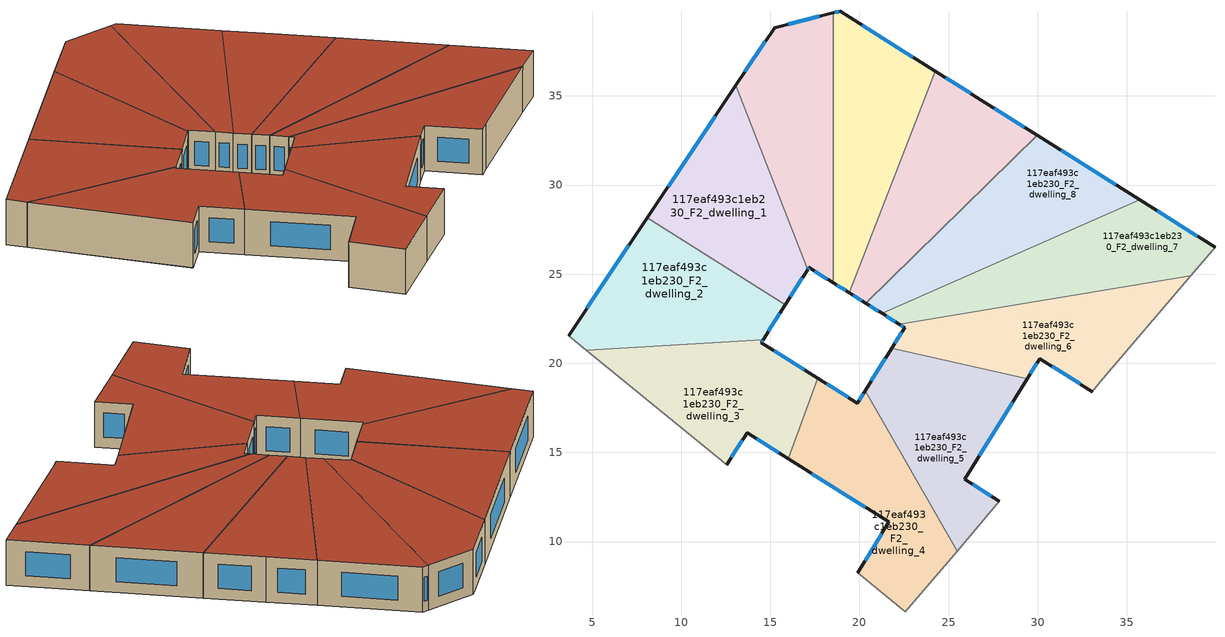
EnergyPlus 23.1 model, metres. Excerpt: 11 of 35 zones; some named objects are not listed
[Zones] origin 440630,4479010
117eaf493c1eb230_F2_dwelling_0
 floor to 117eaf493c1eb230_F1_dwelling_3 (EU_floor_Construction): 18.52,36.05 18.52,31.8 13.15,35.39 13.07,35.6 14.96,38.42 z6
 floor to 117eaf493c1eb230_F1_dwelling_5 (EU_floor_Construction): 18.52,31.8 18.52,27.41 15.46,29.45 13.15,35.39 z6
 floor to 117eaf493c1eb230_F1_dwelling_1 (EU_floor_Construction): 18.52,39.66 18.52,36.05 14.96,38.42 15.23,38.83 z6
 floor to 117eaf493c1eb230_F1_dwelling_7 (EU_floor_Construction): 18.52,27.41 18.52,25.01 18.29,24.67 17.16,25.37 17.09,25.25 15.46,29.45 z6
 floor to 117eaf493c1eb230_F1_dwelling_6 (EU_floor_Construction): 18.52,25.01 18.52,24.53 18.29,24.67 z6
 wall outside (EU_wall_Construction): 17.09,25.25 17.16,25.37 18.52,24.53 / 18.52,39.66 15.23,38.83 13.07,35.6 z6:9
 wall to 117eaf493c1eb230_F2_dwelling_10 (EU_wall_Construction): 18.52,24.53 18.52,39.66 z6:9
 wall to 117eaf493c1eb230_F2_dwelling_1 (EU_wall_Construction): 13.07,35.6 17.09,25.25 z6:9
 window (EU_Window_Construction): 17.48,25.18 18.2,24.72 / 17.1,25.28 17.15,25.35 / 14.73,38.07 13.58,36.35 / 17.75,39.46 16,39.02 z6.7:8.3
 roof outside (EU_roof_Construction): 18.52,24.53 18.52,39.66 15.23,38.83 13.07,35.6 17.09,25.25 17.16,25.37 z9
117eaf493c1eb230_F2_dwelling_1
 floor to 117eaf493c1eb230_F1_dwelling_7 (EU_floor_Construction): 15.46,29.45 17.09,25.25 15.88,23.36 8.28,28.44 10.97,32.45 z6
 floor to 117eaf493c1eb230_F1_dwelling_3 (EU_floor_Construction): 13.07,35.6 13.15,35.39 13,35.49 z6
 floor to 117eaf493c1eb230_F1_dwelling_9 (EU_floor_Construction): 15.88,23.36 15.83,23.27 8.09,28.16 8.28,28.44 z6
 floor to 117eaf493c1eb230_F1_dwelling_5 (EU_floor_Construction): 13.15,35.39 15.46,29.45 10.97,32.45 13,35.49 z6
 wall outside (EU_wall_Construction): 15.83,23.27 17.09,25.25 / 13.07,35.6 8.09,28.16 z6:9
 wall to 117eaf493c1eb230_F2_dwelling_2 (EU_wall_Construction): 8.09,28.16 15.83,23.27 z6:9
 window (EU_Window_Construction): 16.12,23.73 16.79,24.79 / 11.91,33.85 9.26,29.9 z6.7:8.3
 roof outside (EU_roof_Construction): 15.83,23.27 17.09,25.25 13.07,35.6 8.09,28.16 z9
117eaf493c1eb230_F2_dwelling_10
 floor to 117eaf493c1eb230_F1_dwelling_1 (EU_floor_Construction): 24.25,36.39 22.97,33.07 18.52,36.05 18.52,39.66 18.92,39.76 z6
 floor to 117eaf493c1eb230_F1_dwelling_3 (EU_floor_Construction): 22.97,33.07 21.66,29.7 18.52,31.8 18.52,36.05 z6
 floor to 117eaf493c1eb230_F1_dwelling_5 (EU_floor_Construction): 21.66,29.7 20.31,26.21 18.52,27.41 18.52,31.8 z6
 floor to 117eaf493c1eb230_F1_dwelling_7 (EU_floor_Construction): 19.62,26.67 18.52,25.01 18.52,27.41 z6
 floor to 117eaf493c1eb230_F1_dwelling_6 (EU_floor_Construction): 20.31,26.21 19.44,23.95 18.52,24.53 18.52,25.01 19.62,26.67 z6
 wall outside (EU_wall_Construction): 18.52,24.53 19.44,23.95 / 24.25,36.39 18.92,39.76 18.52,39.66 z6:9
 wall to 117eaf493c1eb230_F2_dwelling_9 (EU_wall_Construction): 19.44,23.95 24.25,36.39 z6:9
 window (EU_Window_Construction): 18.73,24.39 19.22,24.08 / 18.83,39.73 18.61,39.68 / 23,37.18 20.17,38.97 z6.7:8.3
 roof outside (EU_roof_Construction): 19.44,23.95 24.25,36.39 18.92,39.76 18.52,39.66 18.52,24.53 z9
117eaf493c1eb230_F2_dwelling_2
 floor to 117eaf493c1eb230_F1_dwelling_9 (EU_floor_Construction): 15.83,23.27 14.6,21.33 10.94,21.11 5.72,24.6 8.09,28.16 z6
 floor to 117eaf493c1eb230_F1_dwelling_11 (EU_floor_Construction): 10.94,21.11 4.68,20.73 3.68,21.55 5.72,24.6 z6
 wall outside (EU_wall_Construction): 14.6,21.33 15.83,23.27 / 8.09,28.16 3.68,21.55 z6:9
 wall to 117eaf493c1eb230_F2_dwelling_3 (EU_wall_Construction): 4.68,20.73 14.6,21.33 z6:9
 wall adiabatic (EU_wall_Construction): 3.68,21.55 4.68,20.73 z6:9
 window (EU_Window_Construction): 14.88,21.79 15.54,22.82 / 7.06,26.61 4.71,23.1 z6.7:8.3
 roof outside (EU_roof_Construction): 14.6,21.33 15.83,23.27 8.09,28.16 3.68,21.55 4.68,20.73 z9
117eaf493c1eb230_F2_dwelling_3
 floor to 117eaf493c1eb230_F1_dwelling_11 (EU_floor_Construction): 15.03,18.37 13.57,16.18 13.7,16.1 12.55,14.3 12.41,14.41 4.68,20.73 10.94,21.11 z6
 floor to 117eaf493c1eb230_F1_dwelling_10 (EU_floor_Construction): 16.91,17.12 16.01,14.64 13.7,16.1 13.57,16.18 15.03,18.37 z6
 floor to 117eaf493c1eb230_F1_dwelling_9 (EU_floor_Construction): 16.43,19.93 15.28,18.21 10.94,21.11 14.6,21.33 14.48,21.16 z6
 floor to 117eaf493c1eb230_F1_dwelling_8 (EU_floor_Construction): 17.65,19.17 16.91,17.12 15.28,18.21 16.43,19.93 z6
 wall outside (EU_wall_Construction): 17.65,19.17 14.48,21.16 14.6,21.33 / 12.55,14.3 13.7,16.1 16.01,14.64 z6:9
 wall adiabatic (EU_wall_Construction): 4.68,20.73 12.55,14.3 z6:9
 wall to 117eaf493c1eb230_F2_dwelling_4 (EU_wall_Construction): 16.01,14.64 17.65,19.17 z6:9
 window (EU_Window_Construction): 14.51,21.2 14.57,21.29 / 16.91,19.63 15.22,20.69 / 14.24,15.76 15.47,14.98 / 12.82,14.72 13.43,15.68 z6.7:8.3
 roof outside (EU_roof_Construction): 16.01,14.64 17.65,19.17 14.48,21.16 14.6,21.33 4.68,20.73 12.55,14.3 13.7,16.1 z9
117eaf493c1eb230_F2_dwelling_4
 floor to 117eaf493c1eb230_F1_dwelling_10 (EU_floor_Construction): 23.67,12.6 25.47,9.46 22.58,6.05 19.91,8.26 21.65,11.1 16.01,14.64 16.91,17.12 z6
 floor to 117eaf493c1eb230_F1_dwelling_8 (EU_floor_Construction): 20.31,18.44 23.67,12.6 16.91,17.12 17.65,19.17 19.88,17.76 z6
 wall outside (EU_wall_Construction): 16.01,14.64 21.65,11.1 19.91,8.26 / 20.31,18.45 19.88,17.76 17.65,19.17 z6:9
 wall to 117eaf493c1eb230_F2_dwelling_5 (EU_wall_Construction): 25.47,9.46 20.31,18.45 z6:9
 wall adiabatic (EU_wall_Construction): 19.91,8.26 22.58,6.05 25.47,9.46 z6:9
 window (EU_Window_Construction): 21.25,10.43 20.32,8.92 / 17.33,13.81 20.33,11.93 / 19.36,18.09 18.17,18.84 / 20.21,18.28 19.98,17.92 z6.7:8.3
 roof outside (EU_roof_Construction): 22.58,6.05 25.47,9.46 20.31,18.45 19.88,17.76 17.65,19.17 16.01,14.64 21.65,11.1 19.91,8.26 z9
117eaf493c1eb230_F2_dwelling_5
 floor to 117eaf493c1eb230_F1_dwelling_8 (EU_floor_Construction): 27.3,15.73 25.9,13.49 27.85,12.26 26.52,10.69 23.67,12.6 20.31,18.44 21.18,19.82 z6
 floor to 117eaf493c1eb230_F1_dwelling_6 (EU_floor_Construction): 29.42,19.14 27.3,15.73 21.18,19.82 21.81,20.84 z6
 floor to 117eaf493c1eb230_F1_dwelling_10 (EU_floor_Construction): 26.52,10.69 25.47,9.46 23.67,12.6 z6
 wall outside (EU_wall_Construction): 21.81,20.84 20.31,18.45 / 27.85,12.26 25.9,13.49 29.42,19.14 z6:9
 wall adiabatic (EU_wall_Construction): 25.47,9.46 27.85,12.26 z6:9
 wall to 117eaf493c1eb230_F2_dwelling_6 (EU_wall_Construction): 29.42,19.14 21.81,20.84 z6:9
 window (EU_Window_Construction): 21.46,20.28 20.66,19.01 / 26.73,14.82 28.6,17.82 / 27.4,12.55 26.36,13.2 z6.7:8.3
 roof outside (EU_roof_Construction): 27.85,12.26 25.9,13.49 29.42,19.14 21.81,20.84 20.31,18.45 25.47,9.46 z9
117eaf493c1eb230_F2_dwelling_6
 floor to 117eaf493c1eb230_F1_dwelling_4 (EU_floor_Construction): 35.05,20.76 33.51,18.95 33.07,18.41 30.11,20.25 29.85,19.83 25.51,22.73 30.78,23.61 z6
 floor to 117eaf493c1eb230_F1_dwelling_2 (EU_floor_Construction): 37.35,23.46 35.05,20.76 30.78,23.61 35.87,24.45 z6
 floor to 117eaf493c1eb230_F1_dwelling_6 (EU_floor_Construction): 29.85,19.83 29.42,19.14 21.81,20.84 22.54,22 22.24,22.19 25.51,22.73 z6
 floor to 117eaf493c1eb230_F1_dwelling_0 (EU_floor_Construction): 38.58,24.9 37.35,23.46 35.87,24.45 z6
 wall outside (EU_wall_Construction): 29.42,19.14 30.11,20.25 33.07,18.41 / 22.24,22.19 22.54,22 21.81,20.84 z6:9
 wall to 117eaf493c1eb230_F2_dwelling_7 (EU_wall_Construction): 38.58,24.91 22.24,22.19 z6:9
 wall adiabatic (EU_wall_Construction): 33.07,18.41 33.51,18.95 38.58,24.91 z6:9
 window (EU_Window_Construction): 30.81,19.82 32.38,18.84 / 29.58,19.4 29.95,19.99 / 22.37,21.73 21.98,21.11 / 22.31,22.14 22.47,22.05 z6.7:8.3
 roof outside (EU_roof_Construction): 33.51,18.95 38.58,24.91 22.24,22.19 22.54,22 21.81,20.84 29.42,19.14 30.11,20.25 33.07,18.41 z9
117eaf493c1eb230_F2_dwelling_7
 floor to 117eaf493c1eb230_F1_dwelling_2 (EU_floor_Construction): 35.87,24.45 30.78,23.61 27.73,25.65 31.55,27.34 z6
 floor to 117eaf493c1eb230_F1_dwelling_0 (EU_floor_Construction): 39.95,26.51 38.58,24.9 35.87,24.45 31.55,27.34 35.71,29.18 z6
 floor to 117eaf493c1eb230_F1_dwelling_4 (EU_floor_Construction): 30.78,23.61 25.51,22.73 23.77,23.9 27.73,25.65 z6
 floor to 117eaf493c1eb230_F1_dwelling_6 (EU_floor_Construction): 25.51,22.73 22.24,22.19 21.28,22.79 23.77,23.9 z6
 wall outside (EU_wall_Construction): 21.28,22.79 22.24,22.19 / 39.95,26.51 35.71,29.18 z6:9
 wall to 117eaf493c1eb230_F2_dwelling_8 (EU_wall_Construction): 35.71,29.18 21.28,22.79 z6:9
 wall adiabatic (EU_wall_Construction): 38.58,24.91 39.95,26.51 z6:9
 window (EU_Window_Construction): 21.5,22.65 22.01,22.33 / 38.96,27.14 36.7,28.55 z6.7:8.3
 roof outside (EU_roof_Construction): 38.58,24.91 39.95,26.51 35.71,29.18 21.28,22.79 22.24,22.19 z9
117eaf493c1eb230_F2_dwelling_8
 floor to 117eaf493c1eb230_F1_dwelling_0 (EU_floor_Construction): 35.71,29.18 31.55,27.34 27.31,30.17 29.98,32.78 z6
 floor to 117eaf493c1eb230_F1_dwelling_2 (EU_floor_Construction): 31.55,27.34 27.73,25.65 24.73,27.65 27.31,30.17 z6
 floor to 117eaf493c1eb230_F1_dwelling_4 (EU_floor_Construction): 27.73,25.65 23.77,23.9 22.06,25.04 24.73,27.65 z6
 floor to 117eaf493c1eb230_F1_dwelling_6 (EU_floor_Construction): 23.77,23.9 21.28,22.79 20.36,23.37 22.06,25.04 z6
 wall outside (EU_wall_Construction): 20.36,23.37 21.28,22.79 / 35.71,29.18 29.98,32.78 z6:9
 wall to 117eaf493c1eb230_F2_dwelling_9 (EU_wall_Construction): 29.98,32.78 20.36,23.37 z6:9
 window (EU_Window_Construction): 20.57,23.23 21.06,22.93 / 34.37,30.02 31.32,31.94 z6.7:8.3
 roof outside (EU_roof_Construction): 35.71,29.18 29.98,32.78 20.36,23.37 21.28,22.79 z9
117eaf493c1eb230_F2_dwelling_9
 floor to 117eaf493c1eb230_F1_dwelling_5 (EU_floor_Construction): 23.72,28.33 21.69,25.29 20.31,26.21 21.66,29.7 z6
 floor to 117eaf493c1eb230_F1_dwelling_0 (EU_floor_Construction): 29.98,32.78 27.31,30.17 27.23,30.22 29.24,33.24 z6
 floor to 117eaf493c1eb230_F1_dwelling_1 (EU_floor_Construction): 26.84,34.75 29.24,33.24 27.23,30.22 22.97,33.07 24.25,36.39 z6
 floor to 117eaf493c1eb230_F1_dwelling_3 (EU_floor_Construction): 26.07,31 24.11,28.07 21.66,29.7 22.97,33.07 z6
 floor to 117eaf493c1eb230_F1_dwelling_2 (EU_floor_Construction): 27.31,30.17 24.73,27.65 24.11,28.07 26.07,31 z6
 floor to 117eaf493c1eb230_F1_dwelling_4 (EU_floor_Construction): 24.73,27.65 22.06,25.04 21.69,25.29 23.72,28.33 z6
 floor to 117eaf493c1eb230_F1_dwelling_6 (EU_floor_Construction): 22.06,25.04 20.36,23.37 19.44,23.95 20.31,26.21 z6
 wall outside (EU_wall_Construction): 19.44,23.95 20.36,23.37 / 29.98,32.78 26.84,34.75 24.25,36.39 z6:9
 window (EU_Window_Construction): 19.65,23.81 20.14,23.51 / 26.23,35.14 24.85,36.01 / 29.24,33.24 27.57,34.29 z6.7:8.3
 roof outside (EU_roof_Construction): 29.98,32.78 26.84,34.75 24.25,36.39 19.44,23.95 20.36,23.37 z9
[Building]
EU S2 Campaign: North Axis=0; Terrain=City; Solar Distribution=FullExterior
[Site:Location]
Madrid: Latitude=40.5; Longitude=-3.5; Time Zone=1; Elevation=609
[SizingPeriod:WeatherFileDays]
AnnualSizingPeriod: Begin Month=1; Begin Day of Month=1; End Month=12; End Day of Month=31; Day of Week for Start Day=Monday; Use Weather File Daylight Saving Period=No; Use Weather File Rain and Snow Indicators=No
[MATERIAL]
EU_InternalMass_Material: Roughness=MediumRough; Thickness=0.1; Conductivity=1; Density=1800; Specific Heat=900; Thermal Absorptance=0.9; Solar Absorptance=0.7; Visible Absorptance=0.7
[MATERIAL:NOMASS] Roughness=MediumRough; Thermal Absorptance=0.9; Solar Absorptance=0.7; Visible Absorptance=0.7
Name | Thermal Resistance
EU_wall_NoMass | 0.419739
EU_roof_NoMass | 0.352165
EU_floor_NoMass | 0.608284
[WINDOWMATERIAL:SIMPLEGLAZINGSYSTEM]
EU_Window_SimpleGlazing: UFactor=4.8352; Solar Heat Gain Coefficient=0.85; Visible Transmittance=0.85
[CONSTRUCTION]
EU_wall_Construction: EU_wall_NoMass
EU_roof_Construction: EU_roof_NoMass
EU_floor_Construction: EU_floor_NoMass
EU_Window_Construction: EU_Window_SimpleGlazing
EU_InternalMass_Construction: EU_InternalMass_Material
[ZONE] Type=1; Multiplier=1; Ceiling Height=autocalculate; Floor Area=autocalculate; Part of Total Floor Area=Yes
Name | Volume
117eaf493c1eb230_F2_dwelling_0 | 154.29
117eaf493c1eb230_F2_dwelling_1; 117eaf493c1eb230_F2_dwelling_7 | 154.293
117eaf493c1eb230_F2_dwelling_10 | 154.275
117eaf493c1eb230_F2_dwelling_2; 117eaf493c1eb230_F2_dwelling_5 | 154.281
117eaf493c1eb230_F2_dwelling_3 | 154.28
117eaf493c1eb230_F2_dwelling_4 | 154.302
117eaf493c1eb230_F2_dwelling_6 | 154.292
117eaf493c1eb230_F2_dwelling_8 | 154.295
117eaf493c1eb230_F2_dwelling_9 | 154.282
[INTERNALMASS] Construction=EU_InternalMass_Construction
Name | Zone or ZoneList | Surface Area
117eaf493c1eb230_F2_dwelling_0_EU_InternalMass | 117eaf493c1eb230_F2_dwelling_0 | 51.4299
117eaf493c1eb230_F2_dwelling_1_EU_InternalMass | 117eaf493c1eb230_F2_dwelling_1 | 51.4309
117eaf493c1eb230_F2_dwelling_2_EU_InternalMass | 117eaf493c1eb230_F2_dwelling_2 | 51.4272
117eaf493c1eb230_F2_dwelling_3_EU_InternalMass | 117eaf493c1eb230_F2_dwelling_3 | 51.4269
117eaf493c1eb230_F2_dwelling_4_EU_InternalMass | 117eaf493c1eb230_F2_dwelling_4 | 51.4342
117eaf493c1eb230_F2_dwelling_5_EU_InternalMass | 117eaf493c1eb230_F2_dwelling_5 | 51.4271
117eaf493c1eb230_F2_dwelling_6_EU_InternalMass | 117eaf493c1eb230_F2_dwelling_6 | 51.431
117eaf493c1eb230_F2_dwelling_7_EU_InternalMass | 117eaf493c1eb230_F2_dwelling_7 | 51.431
117eaf493c1eb230_F2_dwelling_8_EU_InternalMass | 117eaf493c1eb230_F2_dwelling_8 | 51.4318
117eaf493c1eb230_F2_dwelling_9_EU_InternalMass | 117eaf493c1eb230_F2_dwelling_9 | 51.4274
117eaf493c1eb230_F2_dwelling_10_EU_InternalMass | 117eaf493c1eb230_F2_dwelling_10 | 51.4248
[OTHEREQUIPMENT] Fuel Type=Electricity; Design Level Calculation Method=Watts/Area; Power per Zone Floor Area=1; Fraction Latent=0; Fraction Radiant=0; Fraction Lost=0; Carbon Dioxide Generation Rate=0; EndUse Subcategory=EU_Step8_InternalGains
Name | Zone or ZoneList or Space or SpaceList | Schedule
EU_Step8_InternalGain_117eaf493c1eb230_F2_dwelling_0_f000 | 117eaf493c1eb230_F2_dwelling_0 | EU_Step8_GainSchedule_117eaf493c1eb230_F2_dwelling_0_f000
EU_Step8_InternalGain_117eaf493c1eb230_F2_dwelling_1_f000 | 117eaf493c1eb230_F2_dwelling_1 | EU_Step8_GainSchedule_117eaf493c1eb230_F2_dwelling_1_f000
EU_Step8_InternalGain_117eaf493c1eb230_F2_dwelling_2_f000 | 117eaf493c1eb230_F2_dwelling_2 | EU_Step8_GainSchedule_117eaf493c1eb230_F2_dwelling_2_f000
EU_Step8_InternalGain_117eaf493c1eb230_F2_dwelling_3_f000 | 117eaf493c1eb230_F2_dwelling_3 | EU_Step8_GainSchedule_117eaf493c1eb230_F2_dwelling_3_f000
EU_Step8_InternalGain_117eaf493c1eb230_F2_dwelling_4_f000 | 117eaf493c1eb230_F2_dwelling_4 | EU_Step8_GainSchedule_117eaf493c1eb230_F2_dwelling_4_f000
EU_Step8_InternalGain_117eaf493c1eb230_F2_dwelling_5_f000 | 117eaf493c1eb230_F2_dwelling_5 | EU_Step8_GainSchedule_117eaf493c1eb230_F2_dwelling_5_f000
EU_Step8_InternalGain_117eaf493c1eb230_F2_dwelling_6_f000 | 117eaf493c1eb230_F2_dwelling_6 | EU_Step8_GainSchedule_117eaf493c1eb230_F2_dwelling_6_f000
EU_Step8_InternalGain_117eaf493c1eb230_F2_dwelling_7_f000 | 117eaf493c1eb230_F2_dwelling_7 | EU_Step8_GainSchedule_117eaf493c1eb230_F2_dwelling_7_f000
EU_Step8_InternalGain_117eaf493c1eb230_F2_dwelling_8_f000 | 117eaf493c1eb230_F2_dwelling_8 | EU_Step8_GainSchedule_117eaf493c1eb230_F2_dwelling_8_f000
EU_Step8_InternalGain_117eaf493c1eb230_F2_dwelling_9_f000 | 117eaf493c1eb230_F2_dwelling_9 | EU_Step8_GainSchedule_117eaf493c1eb230_F2_dwelling_9_f000
EU_Step8_InternalGain_117eaf493c1eb230_F2_dwelling_10_f000 | 117eaf493c1eb230_F2_dwelling_10 | EU_Step8_GainSchedule_117eaf493c1eb230_F2_dwelling_10_f000
[ZONEVENTILATION:DESIGNFLOWRATE] Schedule=EU_AlwaysOn; Design Flow Rate Calculation Method=AirChanges/Hour; Air Changes per Hour=0.703302; Ventilation Type=Natural; Fan Pressure Rise=0; Fan Total Efficiency=1; Constant Term Coefficient=1; Temperature Term Coefficient=0; Velocity Term Coefficient=0; Velocity Squared Term Coefficient=0; Minimum Indoor Temperature=-100; Maximum Indoor Temperature=100; Delta Temperature=-100; Minimum Outdoor Temperature=-100; Maximum Outdoor Temperature=100; Maximum Wind Speed=40
Name | Zone or ZoneList or Space or SpaceList
EU_ConstantAir_117eaf493c1eb230_F2_dwelling_0 | 117eaf493c1eb230_F2_dwelling_0
EU_ConstantAir_117eaf493c1eb230_F2_dwelling_1 | 117eaf493c1eb230_F2_dwelling_1
EU_ConstantAir_117eaf493c1eb230_F2_dwelling_2 | 117eaf493c1eb230_F2_dwelling_2
EU_ConstantAir_117eaf493c1eb230_F2_dwelling_3 | 117eaf493c1eb230_F2_dwelling_3
EU_ConstantAir_117eaf493c1eb230_F2_dwelling_4 | 117eaf493c1eb230_F2_dwelling_4
EU_ConstantAir_117eaf493c1eb230_F2_dwelling_5 | 117eaf493c1eb230_F2_dwelling_5
EU_ConstantAir_117eaf493c1eb230_F2_dwelling_6 | 117eaf493c1eb230_F2_dwelling_6
EU_ConstantAir_117eaf493c1eb230_F2_dwelling_7 | 117eaf493c1eb230_F2_dwelling_7
EU_ConstantAir_117eaf493c1eb230_F2_dwelling_8 | 117eaf493c1eb230_F2_dwelling_8
EU_ConstantAir_117eaf493c1eb230_F2_dwelling_9 | 117eaf493c1eb230_F2_dwelling_9
EU_ConstantAir_117eaf493c1eb230_F2_dwelling_10 | 117eaf493c1eb230_F2_dwelling_10
[HVACTEMPLATE:ZONE:IDEALLOADSAIRSYSTEM] System Availability Schedule=EU_AlwaysOn; Maximum Heating Supply Air Temperature=50; Minimum Cooling Supply Air Temperature=13; Maximum Heating Supply Air Humidity Ratio=0.0156; Minimum Cooling Supply Air Humidity Ratio=0.0077; Heating Limit=NoLimit; Cooling Limit=NoLimit; Heating Availability Schedule=EU_AlwaysOn; Cooling Availability Schedule=EU_CoolingOff; Dehumidification Control Type=ConstantSensibleHeatRatio; Cooling Sensible Heat Ratio=0.7; Dehumidification Setpoint=60; Humidification Control Type=None; Humidification Setpoint=30; Outdoor Air Method=None; Outdoor Air Flow Rate per Person=0.00944; Outdoor Air Flow Rate per Zone Floor Area=0; Outdoor Air Flow Rate per Zone=0; Demand Controlled Ventilation Type=None; Outdoor Air Economizer Type=NoEconomizer; Heat Recovery Type=None; Sensible Heat Recovery Effectiveness=0.7; Latent Heat Recovery Effectiveness=0.65
Name | Template Thermostat
117eaf493c1eb230_F2_dwelling_0 | EU_HeatOnly_117eaf493c1eb230_F2_dwelling_0
117eaf493c1eb230_F2_dwelling_1 | EU_HeatOnly_117eaf493c1eb230_F2_dwelling_1
117eaf493c1eb230_F2_dwelling_2 | EU_HeatOnly_117eaf493c1eb230_F2_dwelling_2
117eaf493c1eb230_F2_dwelling_3 | EU_HeatOnly_117eaf493c1eb230_F2_dwelling_3
117eaf493c1eb230_F2_dwelling_4 | EU_HeatOnly_117eaf493c1eb230_F2_dwelling_4
117eaf493c1eb230_F2_dwelling_5 | EU_HeatOnly_117eaf493c1eb230_F2_dwelling_5
117eaf493c1eb230_F2_dwelling_6 | EU_HeatOnly_117eaf493c1eb230_F2_dwelling_6
117eaf493c1eb230_F2_dwelling_7 | EU_HeatOnly_117eaf493c1eb230_F2_dwelling_7
117eaf493c1eb230_F2_dwelling_8 | EU_HeatOnly_117eaf493c1eb230_F2_dwelling_8
117eaf493c1eb230_F2_dwelling_9 | EU_HeatOnly_117eaf493c1eb230_F2_dwelling_9
117eaf493c1eb230_F2_dwelling_10 | EU_HeatOnly_117eaf493c1eb230_F2_dwelling_10
[SIZING:ZONE] Zone Cooling Design Supply Air Temperature Input Method=SupplyAirTemperature; Zone Cooling Design Supply Air Temperature=13; Zone Heating Design Supply Air Temperature Input Method=SupplyAirTemperature; Zone Heating Design Supply Air Temperature=50; Zone Cooling Design Supply Air Humidity Ratio=0.008; Zone Heating Design Supply Air Humidity Ratio=0.008; Cooling Design Air Flow Method=DesignDay; Cooling Design Air Flow Rate=0; Cooling Minimum Air Flow per Zone Floor Area=0.000762; Cooling Minimum Air Flow=0; Cooling Minimum Air Flow Fraction=0.2; Heating Design Air Flow Method=DesignDay; Heating Design Air Flow Rate=0; Heating Maximum Air Flow per Zone Floor Area=0.002032; Heating Maximum Air Flow=0.141576; Heating Maximum Air Flow Fraction=0.3; Account for Dedicated Outdoor Air System=No; Dedicated Outdoor Air System Control Strategy=NeutralSupplyAir; Dedicated Outdoor Air Low Setpoint Temperature for Design=autosize; Dedicated Outdoor Air High Setpoint Temperature for Design=autosize; Zone Load Sizing Method=Sensible Load Only No Latent Load; Zone Latent Cooling Design Supply Air Humidity Ratio Input Method=HumidityRatioDifference; Zone Cooling Design Supply Air Humidity Ratio Difference=0.005; Zone Latent Heating Design Supply Air Humidity Ratio Input Method=HumidityRatioDifference; Zone Humidification Design Supply Air Humidity Ratio Difference=0.005
117eaf493c1eb230_F2_dwelling_0; 117eaf493c1eb230_F2_dwelling_1; 117eaf493c1eb230_F2_dwelling_2; 117eaf493c1eb230_F2_dwelling_3; 117eaf493c1eb230_F2_dwelling_4; 117eaf493c1eb230_F2_dwelling_5; 117eaf493c1eb230_F2_dwelling_6; 117eaf493c1eb230_F2_dwelling_7; 117eaf493c1eb230_F2_dwelling_8; 117eaf493c1eb230_F2_dwelling_9; 117eaf493c1eb230_F2_dwelling_10
[SCHEDULE:CONSTANT]
Name | Hourly Value
EU_AlwaysOn | 1
EU_CoolingOff | 0
[SCHEDULE:FILE] Column Number=1; Rows to Skip at Top=0; Number of Hours of Data=8760; Column Separator=Comma; Interpolate to Timestep=No; Minutes per Item=60; Adjust Schedule for Daylight Savings=Yes
Name | File
EU_Step8_GainSchedule_117eaf493c1eb230_F2_dwelling_0_f000 | ../../schedules/117eaf493c1eb230/117eaf493c1eb230_F2_dwelling_0_f000_gain.csv
EU_Step8_GainSchedule_117eaf493c1eb230_F2_dwelling_1_f000 | ../../schedules/117eaf493c1eb230/117eaf493c1eb230_F2_dwelling_1_f000_gain.csv
EU_Step8_GainSchedule_117eaf493c1eb230_F2_dwelling_2_f000 | ../../schedules/117eaf493c1eb230/117eaf493c1eb230_F2_dwelling_2_f000_gain.csv
EU_Step8_GainSchedule_117eaf493c1eb230_F2_dwelling_3_f000 | ../../schedules/117eaf493c1eb230/117eaf493c1eb230_F2_dwelling_3_f000_gain.csv
EU_Step8_GainSchedule_117eaf493c1eb230_F2_dwelling_4_f000 | ../../schedules/117eaf493c1eb230/117eaf493c1eb230_F2_dwelling_4_f000_gain.csv
EU_Step8_GainSchedule_117eaf493c1eb230_F2_dwelling_5_f000 | ../../schedules/117eaf493c1eb230/117eaf493c1eb230_F2_dwelling_5_f000_gain.csv
EU_Step8_GainSchedule_117eaf493c1eb230_F2_dwelling_6_f000 | ../../schedules/117eaf493c1eb230/117eaf493c1eb230_F2_dwelling_6_f000_gain.csv
EU_Step8_GainSchedule_117eaf493c1eb230_F2_dwelling_7_f000 | ../../schedules/117eaf493c1eb230/117eaf493c1eb230_F2_dwelling_7_f000_gain.csv
EU_Step8_GainSchedule_117eaf493c1eb230_F2_dwelling_8_f000 | ../../schedules/117eaf493c1eb230/117eaf493c1eb230_F2_dwelling_8_f000_gain.csv
EU_Step8_GainSchedule_117eaf493c1eb230_F2_dwelling_9_f000 | ../../schedules/117eaf493c1eb230/117eaf493c1eb230_F2_dwelling_9_f000_gain.csv
EU_Step8_GainSchedule_117eaf493c1eb230_F2_dwelling_10_f000 | ../../schedules/117eaf493c1eb230/117eaf493c1eb230_F2_dwelling_10_f000_gain.csv
